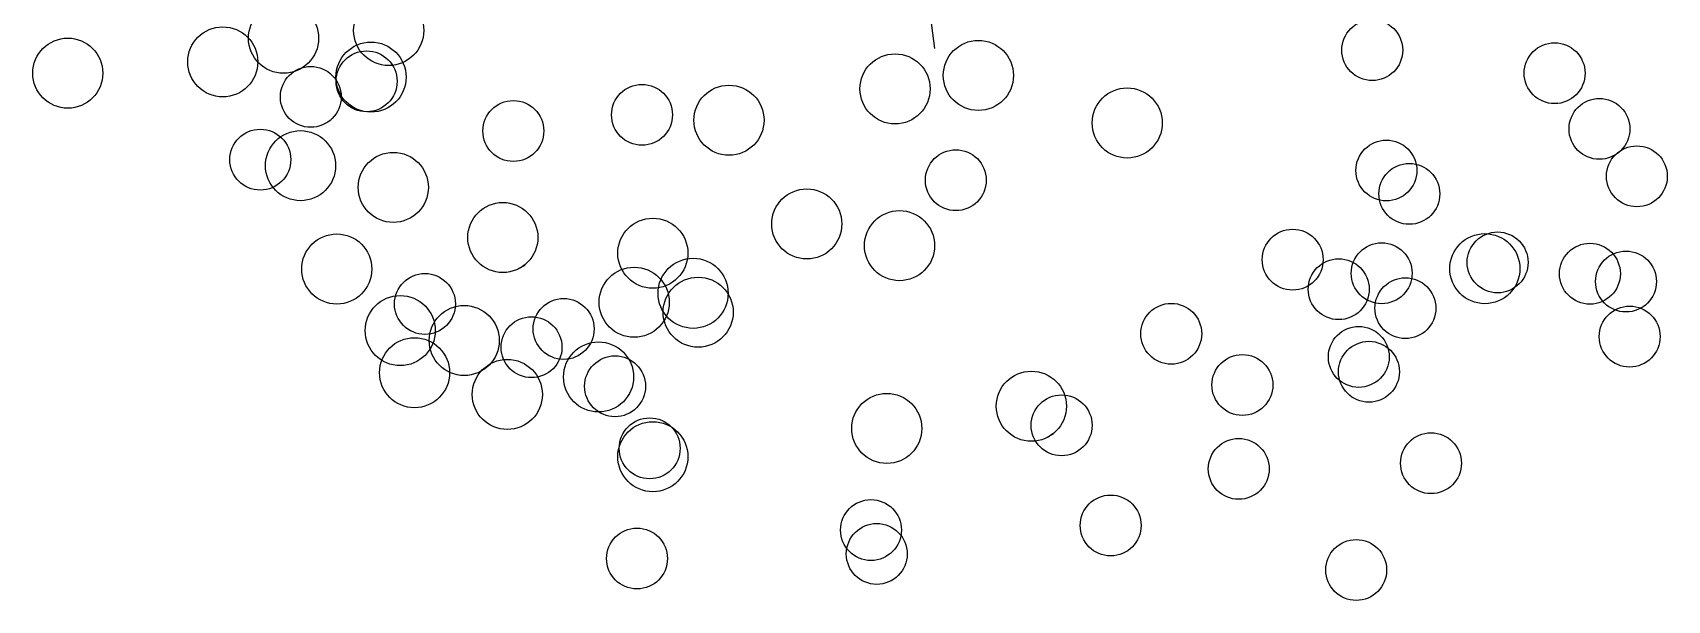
# Model space of a CAD drawing. Header units: millimetres. Extents: x 441061 to 442903, y 4515148 to 4515613.
# Drawn here: x 442218.492 to 442219.877, y 4515584.395 to 4515584.876 of the extents above; entities that cross this region are included whole.
import ezdxf

# ---------------------------------------------------------------- set-up
doc = ezdxf.new("R2010")
doc.units = ezdxf.units.MM
doc.layers.add('01_piscinas', color=254, linetype='Continuous')

msp = doc.modelspace()

# ---------------------------------------------------------------- linework, layer by layer
at = {"layer": '01_piscinas'}
for p, q in [((442219.2498, 4515584.9145), (442219.2563, 4515584.863)), ((442218.9093, 4515584.6791), (442218.9039, 4515584.6763)), ((442219.3571, 4515584.5362), (442219.3517, 4515584.5333))]:
    msp.add_line(p, q, dxfattribs=at)
for centre, radius in [((442218.7049, 4515584.8717), 0.0297), ((442218.794, 4515584.8783), 0.0297), ((442219.6273, 4515584.8616), 0.0258), ((442218.6534, 4515584.8517), 0.0297), ((442218.5221, 4515584.8421), 0.0297), ((442218.779, 4515584.8388), 0.0297), ((442218.7753, 4515584.8352), 0.0258), ((442219.2936, 4515584.8402), 0.0297), ((442219.7818, 4515584.8421), 0.0258), ((442218.728, 4515584.822), 0.0258), ((442219.223, 4515584.8288), 0.0297), ((442219.0086, 4515584.8068), 0.0258), ((442219.0823, 4515584.8022), 0.0297), ((442218.8996, 4515584.7931), 0.0258), ((442219.4197, 4515584.7999), 0.0297), ((442219.8198, 4515584.7949), 0.0258), ((442218.6852, 4515584.7688), 0.0258), ((442218.7193, 4515584.7637), 0.0297), ((442219.2745, 4515584.7514), 0.0258), ((442219.6393, 4515584.7596), 0.0258), ((442219.8515, 4515584.7547), 0.0258), ((442218.7979, 4515584.7453), 0.0297), ((442219.6587, 4515584.7398), 0.0258), ((442219.1482, 4515584.7143), 0.0297), ((442218.8907, 4515584.7028), 0.0297), ((442219.2268, 4515584.6959), 0.0297), ((442219.0178, 4515584.6895), 0.0297), ((442219.5599, 4515584.684), 0.0258), ((442219.7335, 4515584.6817), 0.0258), ((442218.75, 4515584.6761), 0.0297), ((442219.6353, 4515584.6725), 0.0258), ((442219.7227, 4515584.6764), 0.0297), ((442219.8117, 4515584.6721), 0.0258), ((442219.0519, 4515584.6555), 0.0297), ((442219.5989, 4515584.659), 0.0258), ((442219.8423, 4515584.6655), 0.0258), ((442218.8247, 4515584.6465), 0.0258), ((442219.002, 4515584.6479), 0.0297), ((442219.0562, 4515584.6395), 0.0297), ((442219.6554, 4515584.6429), 0.0258), ((442218.8038, 4515584.6239), 0.0297), ((442218.858, 4515584.6155), 0.0297), ((442218.9422, 4515584.6253), 0.0258), ((442219.457, 4515584.6212), 0.0258), ((442219.8454, 4515584.6188), 0.0258), ((442218.915, 4515584.6098), 0.0258), ((442219.6159, 4515584.6016), 0.0258), ((442218.8159, 4515584.5882), 0.0297), ((442218.9718, 4515584.5846), 0.0297), ((442219.6245, 4515584.589), 0.0258), ((442218.8945, 4515584.5698), 0.0297), ((442218.9858, 4515584.5767), 0.0258), ((442219.5173, 4515584.5778), 0.0258), ((442219.3385, 4515584.5598), 0.0297), ((442219.216, 4515584.541), 0.0297), ((442219.3641, 4515584.5436), 0.0258), ((442219.0178, 4515584.517), 0.0297), ((442219.0151, 4515584.5241), 0.0258), ((442219.5142, 4515584.5067), 0.0258), ((442219.6771, 4515584.5115), 0.0258), ((442219.2026, 4515584.4548), 0.0258), ((442219.4057, 4515584.4587), 0.0258), ((442219.2075, 4515584.4346), 0.0258), ((442219.0044, 4515584.4307), 0.0258), ((442219.6137, 4515584.421), 0.0258)]:
    msp.add_circle(centre, radius, dxfattribs=at)

doc.saveas('drawing.dxf')
